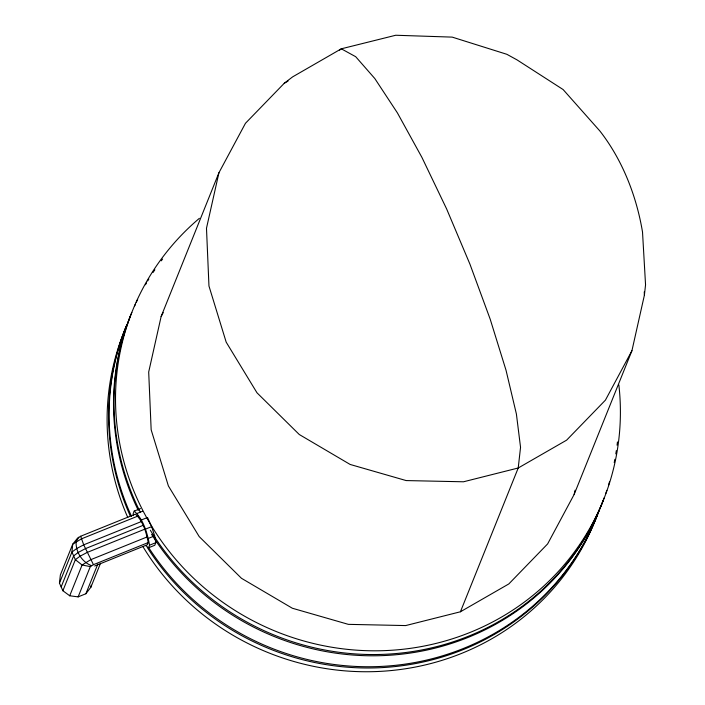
<?xml version="1.0" encoding="UTF-8"?>
<svg xmlns="http://www.w3.org/2000/svg" width="705" height="705" viewBox="0 0 705 705"><rect width="100%" height="100%" fill="white"/><g stroke="black" fill="none" stroke-linecap="round" stroke-linejoin="round"><path stroke-width="1.06" d="M100.533 563.216L90.874 587.23L85.887 593.751L78.14 596.879L69.716 595.778L62.877 590.737L59.449 583.123L60.357 574.963L72.721 544.189L77.515 538.179L80.67 536.241L135.404 514.139C143.212 521.189 146.305 532.495 148.2 542.577L147.327 544.736L94.664 566M90.874 587.23L91.104 585.194M644.388 295.201L645.551 284.855L642.519 232.06C636.509 195.972 622.436 159.903 599.849 130.963L563.119 89.553L517.012 59.872L506.842 54.294L452.205 37.118L395.743 35.25L341.308 48.812L292.601 76.889L284.247 83.278L245.463 123.287L218.938 172.725L161.137 316.51L148.693 372.02L151.161 429.803L168.38 485.93L199.189 536.584L241.471 578.294L292.346 608.239L348.358 624.357L405.683 625.573L460.418 611.781L508.825 583.934L547.618 543.925L574.134 494.487L631.936 350.702L644.388 295.201L644.247 291.923M218.938 172.725L206.486 228.235L208.962 286.019L226.182 342.145L256.99 392.8L299.273 434.509L350.147 464.454L406.159 480.572L463.485 481.788L518.219 467.997L566.626 440.149L605.419 400.14L631.936 350.702M574.134 494.487L575.095 490.213M59.449 583.123L71.936 552.059L72.721 544.189L81.339 538.902L137.872 516.078M61.159 586.93L73.646 555.866L78.273 552.429L85.42 548.64L142.992 525.401M62.877 590.737L75.364 559.682L79.991 556.245L87.129 552.456L144.701 529.208M69.716 595.778L82.088 565.005L90.698 559.708L147.239 536.893M78.14 596.879L90.302 566.609L93.457 564.67L148.2 542.577M85.887 593.751L97.819 564.062M140.48 508.561L134.214 511.081L133.174 513.681L133.501 515.628M145.556 545.476L148.517 547.794L149.557 545.203C147.292 533.103 143.582 519.541 134.214 511.081M141.256 520.026L147.521 517.496L151.628 526.635L154.668 535.853L155.823 542.674L154.774 545.273L148.517 547.794M460.418 611.781L518.219 467.997L520.546 447.314L516.395 413.985L506.04 370.284L490.195 319.18L469.935 264.155L446.644 208.971L421.907 157.382L397.408 112.897L374.822 78.555L355.69 56.7L341.308 48.812L339.581 50.134M161.137 316.51L163.216 312.632M78.757 537.254L76.114 541.678C75.567 551.839 82 562.035 91.544 565.683M284.247 83.278L288.045 81.101M137.175 513.407L142.542 511.24M141.273 521.594L83.701 544.833L76.563 548.622L71.936 552.059L75.364 559.682L82.088 565.005L90.302 566.609M145.371 529.164L151.628 526.635M148.411 538.382L154.668 535.853M149.557 545.203L155.823 542.674M93.457 564.67L83.701 544.833L80.67 536.241M618.858 384.877A253.765 244.053 21.9 0 1 277.973 632.235A253.765 244.053 21.9 0 1 199.383 218.321M596.968 515.875A253.765 244.053 21.9 0 1 383.749 671.16A253.765 244.053 21.9 0 1 142.842 546.472M127.79 517.514A253.765 244.053 21.9 0 1 126.186 326.626M597.699 514.174A253.765 244.053 21.9 0 1 386.886 667.3A253.765 244.053 21.9 0 1 147.239 547.388M130.187 515.76A253.765 244.053 21.9 0 1 126.838 324.89M598.986 510.878A253.765 244.053 21.9 0 1 389.609 665.873A253.765 244.053 21.9 0 1 148.931 547.988M131.579 516.465A253.765 244.053 21.9 0 1 126.918 324.644M604.141 497.871A253.765 244.053 21.9 0 1 393.487 654.971A253.765 244.053 21.9 0 1 151.557 534.267M138.295 510.394A253.765 244.053 21.9 0 1 130.496 315.717M603.11 500.726A253.765 244.053 21.9 0 1 390.085 654.002A253.765 244.053 21.9 0 1 150.324 530.213M140.242 512.059A253.765 244.053 21.9 0 1 131.826 312.447M134.417 306.411A253.765 244.053 21.9 0 1 135.316 304.41M136.241 302.41A253.765 244.053 21.9 0 1 137.669 299.422M145.45 284.758A253.765 244.053 21.9 0 1 146.569 282.837M147.697 280.934A253.765 244.053 21.9 0 1 148.852 279.039M153.02 272.509A253.765 244.053 21.9 0 1 154.862 269.759M161.26 260.824A253.765 244.053 21.9 0 1 162.582 259.087M617.448 441.938A253.765 244.053 21.9 0 1 617.06 445.199M616.32 450.636A253.765 244.053 21.9 0 1 615.809 453.897M614.857 459.334A253.765 244.053 21.9 0 1 614.222 462.595M609.455 481.956A253.765 244.053 21.9 0 1 608.503 485.137M606.82 490.389A253.765 244.053 21.9 0 1 605.754 493.518"/></g></svg>
